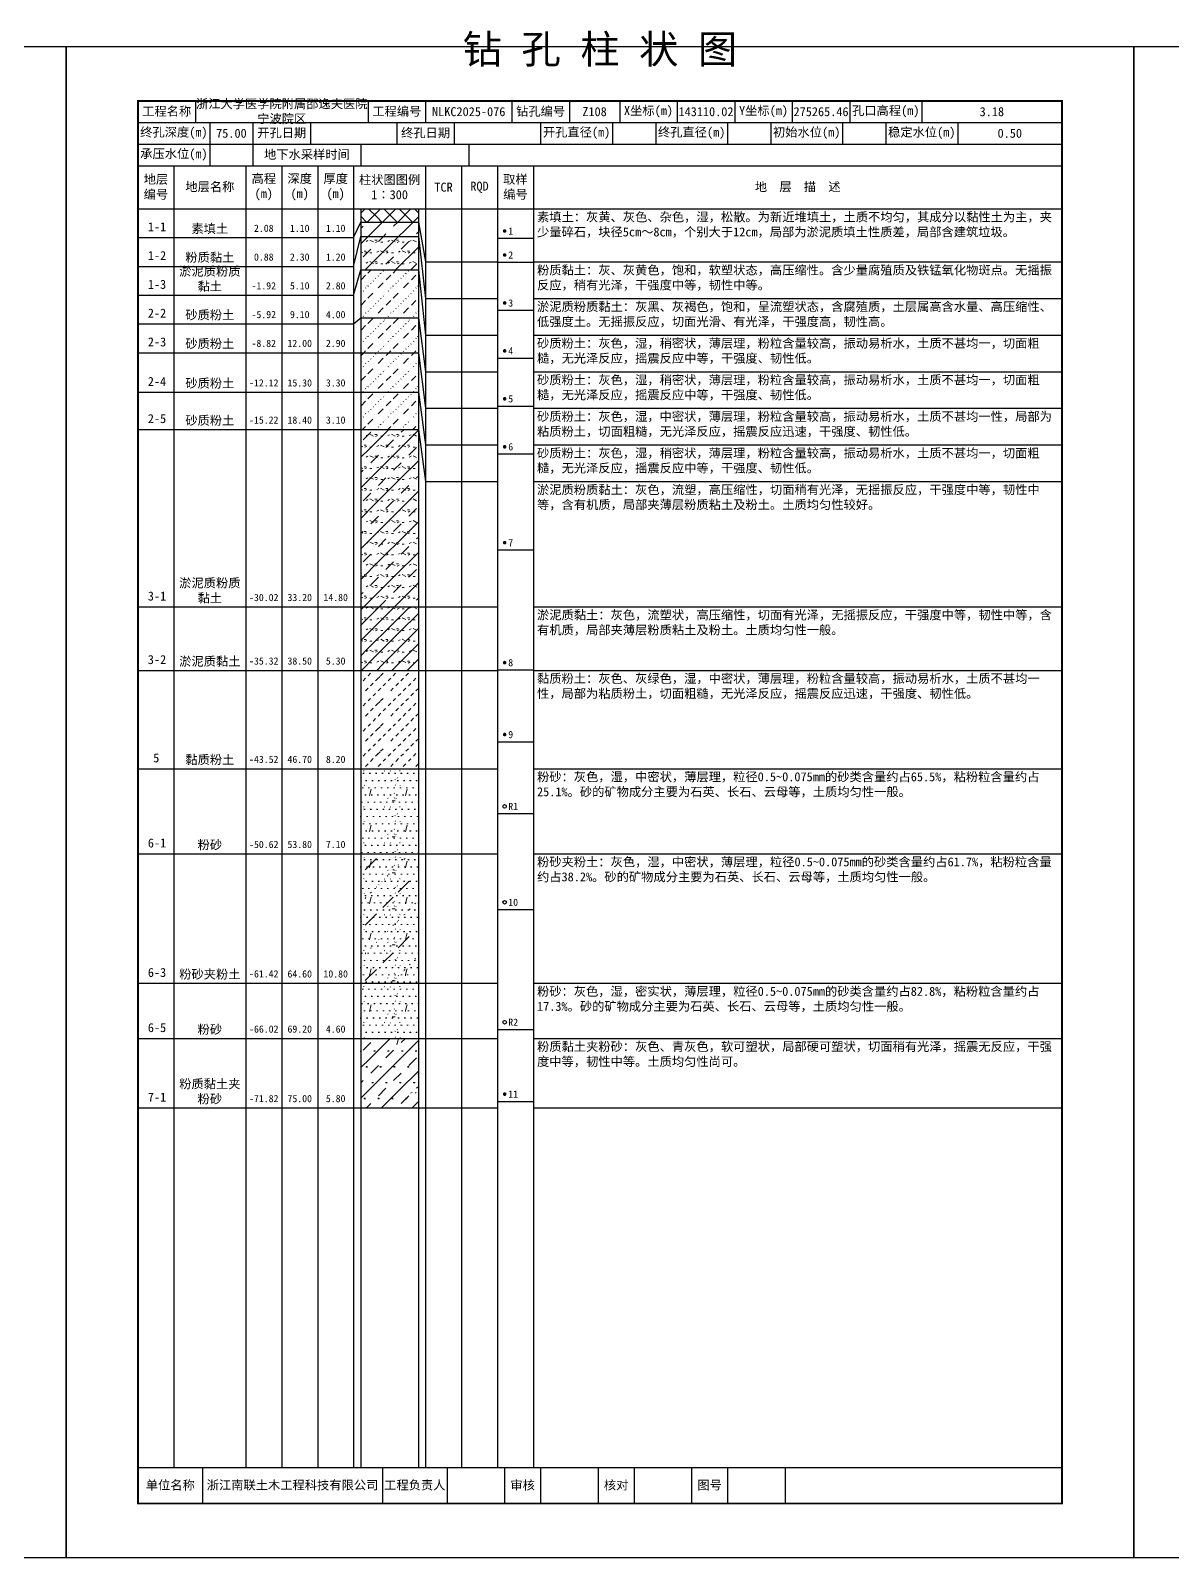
# Model space of a CAD drawing. Extents: x 297 to 65340, y 0 to 425.
# Drawn here: x 64439.1 to 64756.7, y 0 to 424.6 of the extents above; entities that cross this region are included whole.
import ezdxf
from ezdxf.enums import TextEntityAlignment as Align

# ---------------------------------------------------------------- set-up
doc = ezdxf.new("R2010")
doc.units = 0
doc.layers.get('0').update_dxf_attribs({"linetype": 'CONTINUOUS'})
doc.layers.add('FRAME', color=7, linetype='CONTINUOUS')
doc.layers.add('STRATUM', color=7, linetype='CONTINUOUS')
doc.layers.add('HATCH', color=7, linetype='CONTINUOUS', lineweight=13)
doc.styles.add('ST', font='')
doc.styles.get('ST').set_extended_font_data('SimSun')
pattern_1 = [(45, (0, 0), (-4.2426407, 4.2426407), [10, 0]), (45, (1.061, -3.182), (-2.12132034, 6.36396103), [3, -3])]
pattern_2 = [(45, (0, 0), (-4.2426407, 4.2426407), [10, 0]), (45, (1.061, -3.182), (-2.12132034, 6.36396103), [3, -3]), (26.565, (1.0741, -0.2536), (5.99982296, 5.99981224), [0.567, -12.849]), (0, (0.507, -0.2536), (0, 6), [0.567, -5.433]), (26.565, (-1.5813, 0), (5.99982296, 5.99981224), [0.567, -12.849]), (0, (-1.074, 0.2536), (0, 6), [0.567, -5.433]), (153.435, (0.5071, -0.2536), (-5.9998176, -5.36e-06), [1.134, -12.2826]), (26.565, (4.0741, 2.7464), (5.99982296, 5.99981224), [0.567, -12.849]), (0, (3.507, 2.7464), (0, 6), [0.567, -5.433]), (26.565, (1.4187, 3), (5.99982296, 5.99981224), [0.567, -12.849]), (0, (1.926, 3.2536), (0, 6), [0.567, -5.433]), (153.435, (3.5071, 2.7464), (-5.9998176, -5.36e-06), [1.134, -12.2826])]
pattern_3 = [(45.000006, (0, 0), (-7.3e-07, 6.99998237), [1.971956, -7.927535]), (45.000006, (2.813, 2.829), (-7.3e-07, 6.99998237), [1.99367, -7.905828]), (45.000006, (5.0675, 5.082), (-7.3e-07, 6.99998237), [1.813609, -8.085882]), (26.565052, (0, 3.5), (7.00000042, 7.00000017), [0.0965, -15.555976]), (36.869899, (0.7, 4.2), (6.999999835, 7.000000165), [0.197747, -34.802253]), (315.00001, (3.5, 6.976), (6.99998237, 1.22e-06), [0.033054, -9.866441]), (26.565052, (3.5, 0), (7.00000042, 7.00000017), [0.144749, -15.507727]), (26.565052, (4.2, 0.7), (7.00000042, 7.00000017), [0.10528, -15.547196]), (90.000004, (4.55, 1.05), (-7, -5e-07), [0.028767, -6.971233]), (26.565052, (4.9, 1.4), (7.00000042, 7.00000017), [0.091014, -31.213938]), (36.869899, (5.6, 2.1), (6.999999835, 7.000000165), [0.110692, -34.889308]), (45.000002, (6.3, 2.8), (-2.4e-07, 6.99998237), [0.109112, -9.790383]), (315.00001, (6.914, 3.548), (6.99998237, 1.22e-06), [0.033054, -9.866441]), (36.869898, (1.4, 4.9), (6.999999957, 7.000000043), [0.10224, -34.89776]), (53.130103, (2.1, 5.6), (13.999999763, 21.000000158), [0.134384, -34.865616]), (53.130103, (2.8, 6.3), (13.999999763, 21.000000158), [0.126246, -34.873754])]
pattern_4 = [(82.875, (-0.8346, -1.206), (0.00036925, 10.000176442), [0.08929, -80.53371]), (143.13, (-0.7336, -1.2818), (-29.99996427, 20.00005359), [0.12627, -49.87373]), (172.875, (-0.5564, -1.304), (-70.000245666, 9.999660329), [0.17857, -80.44443]), (206.565, (-0.378, -1.2147), (-9.99970493, -9.99968706), [0.19954, -22.16046]), (243.435, (-0.2887, -1.0363), (8.93e-06, -9.999696), [0.19954, -22.16146]), (255.964, (-0.1994, -0.679), (-0.000200045, -9.99950129), [0.36813, -40.86287]), (255.964, (0.1106, 0.561), (-0.000200045, -9.99950129), [1.27838, -39.95262]), (255.964, (0.179, 0.835), (-0.000200045, -9.99950129), [0.28235, -40.94865]), (216.87, (0.3694, 1.0892), (-9.999982136, -10.000017864), [0.12627, -49.87373]), (243.435, (0.2683, 1.0135), (8.93e-06, -9.999696), [0.19954, -22.16146]), (206.565, (0.548, 1.1785), (-9.99970493, -9.99968706), [0.19954, -22.16046]), (172.875, (0.725, 1.1563), (-70.000245666, 9.999660329), [0.17857, -80.44443]), (143.13, (0.826, 1.0806), (-29.99996427, 20.00005359), [0.12627, -49.87373]), (82.875, (0.815, 0.992), (0.00036925, 10.000176442), [0.08929, -80.53371]), (0, (-0.33, 0.34), (0, 10), [0.89286, -9.10714]), (0, (0.025, 0), (1, 2), [0, -1.75]), (0, (0, 0.025), (1, 2), [0, -1.75]), (0, (0, 0), (1, 2), [0, -1.75]), (0, (-0.025, 0), (1, 2), [0, -1.75]), (0, (0, -0.025), (1, 2), [0, -1.75])]

# ---------------------------------------------------------------- blocks, each defined once
blk = doc.blocks.new('SolidCircle')
at = {"const_width": 0.5}
blk.add_lwpolyline([(-0.25, 0, 1), (0.25, 0, 1)], format="xyb", close=True, dxfattribs=at)

msp = doc.modelspace()

# ---------------------------------------------------------------- hatches: boundary and pattern name
at = {"layer": 'HATCH'}
h = msp.add_hatch(dxfattribs=at)
h.set_pattern_fill('STT', color=256, style=0)
h.set_pattern_definition([(45, (0, 0), (-2.12132034, 2.12132034), [10, 0]), (135, (0, 0), (-2.12132034, -2.12132034), [10, 0])])
h.paths.add_polyline_path([(64547, 375), (64531, 375), (64531, 371.33), (64547, 371.33)])
h = msp.add_hatch(dxfattribs=at)
h.set_pattern_fill('FZNT', color=256, style=0)
h.set_pattern_definition(pattern_1)
h.paths.add_polyline_path([(64547, 371.33), (64531, 371.33), (64531, 367.33), (64547, 367.33)])
h = msp.add_hatch(dxfattribs=at)
h.set_pattern_fill('YNFNT', color=256, style=0)
h.set_pattern_definition(pattern_2)
h.paths.add_polyline_path([(64547, 367.33), (64531, 367.33), (64531, 358), (64547, 358)])
h = msp.add_hatch(dxfattribs=at)
h.set_pattern_fill('SZFT', color=256, style=0)
h.set_pattern_definition(pattern_3)
h.paths.add_polyline_path([(64547, 358), (64531, 358), (64531, 344.67), (64547, 344.67)])
h = msp.add_hatch(dxfattribs=at)
h.set_pattern_fill('SZFT', color=256, style=0)
h.set_pattern_definition(pattern_3)
h.paths.add_polyline_path([(64547, 344.67), (64531, 344.67), (64531, 335), (64547, 335)])
h = msp.add_hatch(dxfattribs=at)
h.set_pattern_fill('SZFT', color=256, style=0)
h.set_pattern_definition(pattern_3)
h.paths.add_polyline_path([(64547, 335), (64531, 335), (64531, 324), (64547, 324)])
h = msp.add_hatch(dxfattribs=at)
h.set_pattern_fill('SZFT', color=256, style=0)
h.set_pattern_definition(pattern_3)
h.paths.add_polyline_path([(64547, 324), (64531, 324), (64531, 313.67), (64547, 313.67)])
h = msp.add_hatch(dxfattribs=at)
h.set_pattern_fill('YNFNT', color=256, style=0)
h.set_pattern_definition(pattern_2)
h.paths.add_polyline_path([(64547, 313.67), (64531, 313.67), (64531, 264.33), (64547, 264.33)])
h = msp.add_hatch(dxfattribs=at)
h.set_pattern_fill('YNNT', color=256, style=0)
h.set_pattern_definition([(45, (0, 0), (-2.12132034, 2.12132034), [10, 0]), (26.565, (1.0741, -0.2536), (5.99982296, 5.99981224), [0.567, -12.849]), (0, (0.507, -0.2536), (0, 6), [0.567, -5.433]), (26.565, (-1.5813, 0), (5.99982296, 5.99981224), [0.567, -12.849]), (0, (-1.074, 0.2536), (0, 6), [0.567, -5.433]), (153.435, (0.5071, -0.2536), (-5.9998176, -5.36e-06), [1.134, -12.2826]), (26.565, (4.0741, 2.7464), (5.99982296, 5.99981224), [0.567, -12.849]), (0, (3.507, 2.7464), (0, 6), [0.567, -5.433]), (26.565, (1.4187, 3), (5.99982296, 5.99981224), [0.567, -12.849]), (0, (1.926, 3.2536), (0, 6), [0.567, -5.433]), (153.435, (3.5071, 2.7464), (-5.9998176, -5.36e-06), [1.134, -12.2826])])
h.paths.add_polyline_path([(64547, 264.33), (64531, 264.33), (64531, 246.67), (64547, 246.67)])
h = msp.add_hatch(dxfattribs=at)
h.set_pattern_fill('NZFT', color=256, style=0)
h.set_pattern_definition([(45.000005, (0, 0), (-6e-07, 6.99998237), [0.947297, -8.952198]), (45.000005, (1.4, 1.4), (-6e-07, 6.99998237), [0.986898, -8.912597]), (45.000005, (2.8, 2.8), (-6e-07, 6.99998237), [1.060182, -8.839313]), (45.000005, (4.2, 4.2), (-6e-07, 6.99998237), [0.949178, -8.950318]), (45.000005, (5.6, 5.6), (-6e-07, 6.99998237), [1.036501, -8.862994]), (45.000005, (3.5, 0), (-6e-07, 6.99998237), [1.013348, -8.886147]), (45.000005, (4.9, 1.4), (-6e-07, 6.99998237), [1.078956, -12.120371]), (45.000005, (6.3, 2.8), (-6e-07, 6.99998237), [0.998824, -8.900671]), (45.000003, (0.7, 4.2), (-3.7e-07, 6.99998237), [1.05533, -8.844165]), (45.000003, (2.1, 5.6), (-3.7e-07, 6.99998237), [1.036501, -8.862994])])
h.paths.add_polyline_path([(64547, 246.67), (64531, 246.67), (64531, 219.33), (64547, 219.33)])
h = msp.add_hatch(dxfattribs=at)
h.set_pattern_fill('FS', color=256, style=0)
h.set_pattern_definition(pattern_4)
h.paths.add_polyline_path([(64547, 219.33), (64531, 219.33), (64531, 195.67), (64547, 195.67)])
h = msp.add_hatch(dxfattribs=at)
h.set_pattern_fill('FS', color=256, style=0)
h.set_pattern_definition(pattern_4)
h.paths.add_polyline_path([(64547, 195.67), (64531, 195.67), (64531, 159.67), (64547, 159.67)])
h = msp.add_hatch(dxfattribs=at)
h.set_pattern_fill('SZFT', color=256, scale=2.2, style=0)
h.set_pattern_definition([(45.000006, (0, 0), (-1.6e-06, 15.3999612), [4.3383032, -17.440577]), (45.000006, (6.188, 6.223), (-1.6e-06, 15.3999612), [4.386074, -17.3928216]), (45.000006, (11.148, 11.181), (-1.6e-06, 15.3999612), [3.9899398, -17.7889404]), (26.565052, (0, 7.7), (15.4000009, 15.4000004), [0.2123, -34.2231472]), (36.869899, (1.54, 9.24), (15.39999964, 15.40000036), [0.4350434, -76.5649566]), (315.00001, (7.7, 15.347), (15.3999612, 2.7e-06), [0.0727188, -21.7061702]), (26.565052, (7.7, 0), (15.4000009, 15.4000004), [0.3184478, -34.1169994]), (26.565052, (9.24, 1.54), (15.4000009, 15.4000004), [0.231616, -34.2038312]), (90.000004, (10.01, 2.31), (-15.4, -1e-06), [0.0632874, -15.3367126]), (26.565052, (10.78, 3.08), (15.4000009, 15.4000004), [0.200231, -68.6706636]), (36.869899, (12.32, 4.62), (15.39999964, 15.40000036), [0.2435224, -76.7564776]), (45.000002, (13.86, 6.16), (-5e-07, 15.3999612), [0.2400464, -21.5388426]), (315.00001, (15.211, 7.805), (15.3999612, 2.7e-06), [0.0727188, -21.7061702]), (36.869898, (3.08, 10.78), (15.3999999, 15.4000001), [0.224928, -76.775072]), (53.130103, (4.62, 12.32), (30.79999948, 46.20000035), [0.2956448, -76.7043552]), (53.130103, (6.16, 13.86), (30.79999948, 46.20000035), [0.2777412, -76.7222588])])
h.paths.add_polyline_path([(64547, 195.67), (64531, 195.67), (64531, 159.67), (64547, 159.67)])
h = msp.add_hatch(dxfattribs=at)
h.set_pattern_fill('FS', color=256, style=0)
h.set_pattern_definition(pattern_4)
h.paths.add_polyline_path([(64547, 159.67), (64531, 159.67), (64531, 144.33), (64547, 144.33)])
h = msp.add_hatch(dxfattribs=at)
h.set_pattern_fill('FZNT', color=256, style=0)
h.set_pattern_definition(pattern_1)
h.paths.add_polyline_path([(64547, 144.33), (64531, 144.33), (64531, 125), (64547, 125)])
h = msp.add_hatch(dxfattribs=at)
h.set_pattern_fill('FS', color=256, scale=2.2, style=0)
h.set_pattern_definition([(82.875, (-1.8361, -2.6533), (0.00081235, 22.00038817), [0.196438, -177.174162]), (143.13, (-1.614, -2.82), (-65.9999214, 44.0001179), [0.277794, -109.722206]), (172.875, (-1.224, -2.8687), (-154.00054047, 21.99925272), [0.392854, -176.977746]), (206.565, (-0.831, -2.672), (-21.9993508, -21.9993115), [0.438988, -48.753012]), (243.435, (-0.635, -2.28), (1.96e-05, -21.9993312), [0.438988, -48.755212]), (255.964, (-0.4387, -1.494), (-0.0004401, -21.99890283), [0.809886, -89.898314]), (255.964, (0.2434, 1.2344), (-0.0004401, -21.99890283), [2.812436, -87.895764]), (255.964, (0.394, 1.837), (-0.0004401, -21.99890283), [0.62117, -90.08703]), (216.87, (0.8126, 2.3963), (-21.9999607, -22.0000393), [0.277794, -109.722206]), (243.435, (0.59, 2.23), (1.96e-05, -21.9993312), [0.438988, -48.755212]), (206.565, (1.205, 2.593), (-21.9993508, -21.9993115), [0.438988, -48.753012]), (172.875, (1.595, 2.544), (-154.00054047, 21.99925272), [0.392854, -176.977746]), (143.13, (1.8173, 2.3772), (-65.9999214, 44.0001179), [0.277794, -109.722206]), (82.875, (1.793, 2.1823), (0.00081235, 22.00038817), [0.196438, -177.174162]), (0, (-0.725, 0.748), (0, 22), [1.964292, -20.035708]), (0, (0.055, 0), (2.2, 4.4), [0, -3.85]), (0, (0, 0.055), (2.2, 4.4), [0, -3.85]), (0, (0, 0), (2.2, 4.4), [0, -3.85]), (0, (-0.055, 0), (2.2, 4.4), [0, -3.85]), (0, (0, -0.055), (2.2, 4.4), [0, -3.85])])
h.paths.add_polyline_path([(64547, 144.33), (64531, 144.33), (64531, 125), (64547, 125)])

# ---------------------------------------------------------------- linework, layer by layer
at = {"layer": 'FRAME', "color": 245, "linetype": 'Continuous'}
for points in [[(64152, 0), (64449, 0), (64449, 420), (64152, 420)], [(64449, 0), (64746, 0), (64746, 420), (64449, 420)], [(64746, 0), (65043, 0), (65043, 420), (64746, 420)]]:
    msp.add_lwpolyline(points, close=True, dxfattribs=at)
at = {"layer": 'FRAME', "linetype": 'Continuous', "const_width": 0.5}
msp.add_lwpolyline([(64469, 15), (64726, 15), (64726, 405), (64469, 405)], close=True, dxfattribs=at)
at = {"layer": 'FRAME', "color": 0, "linetype": 'Continuous'}
for points in [[(64485, 405), (64485, 399)], [(64533, 405), (64533, 399)], [(64549, 405), (64549, 399)], [(64573, 405), (64573, 399)], [(64589, 405), (64589, 399)], [(64603, 405), (64603, 399)], [(64619, 405), (64619, 399)], [(64635, 405), (64635, 399)], [(64651, 405), (64651, 399)], [(64667, 405), (64667, 399)], [(64687, 405), (64687, 399)], [(64726, 405), (64726, 399)], [(64469, 399), (64726, 399)], [(64489, 399), (64489, 393)], [(64501, 399), (64501, 393)], [(64517, 399), (64517, 393)], [(64541, 399), (64541, 393)], [(64557, 399), (64557, 393)], [(64581, 399), (64581, 393)], [(64601, 399), (64601, 393)], [(64613, 399), (64613, 393)], [(64633, 399), (64633, 393)], [(64645, 399), (64645, 393)], [(64665, 399), (64665, 393)], [(64677, 399), (64677, 393)], [(64697, 399), (64697, 393)], [(64726, 399), (64726, 393)], [(64469, 393), (64726, 393)], [(64489, 393), (64489, 387)], [(64501, 393), (64501, 387)], [(64531, 393), (64531, 387)], [(64561, 393), (64561, 387)], [(64469, 387), (64726, 387)], [(64479, 387), (64479, 25)], [(64499, 387), (64499, 25)], [(64509, 387), (64509, 25)], [(64519, 387), (64519, 25)], [(64529, 387), (64529, 25)], [(64549, 387), (64549, 25)], [(64559, 387), (64559, 25)], [(64569, 387), (64569, 25)], [(64579, 387), (64579, 25)], [(64726, 387), (64726, 25)], [(64469, 375), (64726, 375)], [(64531, 375), (64531, 25)], [(64547, 375), (64547, 25)], [(64469, 25), (64726, 25)], [(64487, 25), (64487, 15)], [(64537, 25), (64537, 15)], [(64555, 25), (64555, 15)], [(64571, 25), (64571, 15)], [(64581, 25), (64581, 15)], [(64597, 25), (64597, 15)], [(64607, 25), (64607, 15)], [(64623, 25), (64623, 15)], [(64633, 25), (64633, 15)], [(64649, 25), (64649, 15)]]:
    msp.add_lwpolyline(points, dxfattribs=at)
at = {"layer": 'STRATUM', "linetype": 'Continuous'}
for points in [[(64529, 367), (64531, 371.33), (64547, 371.33), (64549, 360.23)], [(64469, 367), (64479, 367)], [(64479, 367), (64499, 367)], [(64499, 367), (64509, 367)], [(64509, 367), (64519, 367)], [(64519, 367), (64529, 367)], [(64529, 359), (64531, 367.33), (64547, 367.33), (64549, 350.06)], [(64569, 366.83), (64579, 366.83)], [(64469, 359), (64479, 359)], [(64479, 359), (64499, 359)], [(64499, 359), (64509, 359)], [(64509, 359), (64519, 359)], [(64519, 359), (64529, 359)], [(64529, 351), (64531, 358), (64547, 358), (64549, 339.88)], [(64549, 360.23), (64559, 360.23)], [(64559, 360.23), (64569, 360.23)], [(64569, 360.17), (64579, 360.17)], [(64579, 360.23), (64726, 360.23)], [(64469, 351), (64479, 351)], [(64479, 351), (64499, 351)], [(64499, 351), (64509, 351)], [(64509, 351), (64519, 351)], [(64519, 351), (64529, 351)], [(64549, 350.06), (64559, 350.06)], [(64559, 350.06), (64569, 350.06)], [(64579, 350.06), (64726, 350.06)], [(64529, 343), (64531, 344.67), (64547, 344.67), (64549, 329.7)], [(64569, 346.83), (64579, 346.83)], [(64469, 343), (64479, 343)], [(64479, 343), (64499, 343)], [(64499, 343), (64509, 343)], [(64509, 343), (64519, 343)], [(64519, 343), (64529, 343)], [(64549, 339.88), (64559, 339.88)], [(64559, 339.88), (64569, 339.88)], [(64579, 339.88), (64726, 339.88)], [(64469, 335), (64479, 335)], [(64479, 335), (64499, 335)], [(64499, 335), (64509, 335)], [(64509, 335), (64519, 335)], [(64519, 335), (64529, 335)], [(64529, 335), (64531, 335), (64547, 335), (64549, 319.53)], [(64569, 333.5), (64579, 333.5)], [(64549, 329.7), (64559, 329.7)], [(64559, 329.7), (64569, 329.7)], [(64579, 329.7), (64726, 329.7)], [(64469, 324), (64479, 324)], [(64479, 324), (64499, 324)], [(64499, 324), (64509, 324)], [(64509, 324), (64519, 324)], [(64519, 324), (64529, 324)], [(64529, 324), (64531, 324), (64547, 324), (64549, 309.35)], [(64549, 319.53), (64559, 319.53)], [(64559, 319.53), (64569, 319.53)], [(64569, 320.17), (64579, 320.17)], [(64579, 319.53), (64726, 319.53)], [(64469, 313.67), (64479, 313.67)], [(64479, 313.67), (64499, 313.67)], [(64499, 313.67), (64509, 313.67)], [(64509, 313.67), (64519, 313.67)], [(64519, 313.67), (64529, 313.67)], [(64529, 313.67), (64531, 313.67), (64547, 313.67), (64549, 299.17)], [(64549, 309.35), (64559, 309.35)], [(64559, 309.35), (64569, 309.35)], [(64569, 306.83), (64579, 306.83)], [(64579, 309.35), (64726, 309.35)], [(64549, 299.17), (64559, 299.17)], [(64559, 299.17), (64569, 299.17)], [(64579, 299.17), (64726, 299.17)], [(64569, 280.17), (64579, 280.17)], [(64469, 264.33), (64479, 264.33)], [(64479, 264.33), (64499, 264.33)], [(64499, 264.33), (64509, 264.33)], [(64509, 264.33), (64519, 264.33)], [(64519, 264.33), (64529, 264.33)], [(64529, 264.33), (64531, 264.33), (64547, 264.33), (64549, 264.33)], [(64549, 264.33), (64559, 264.33)], [(64559, 264.33), (64569, 264.33)], [(64579, 264.33), (64726, 264.33)], [(64469, 246.67), (64479, 246.67)], [(64479, 246.67), (64499, 246.67)], [(64499, 246.67), (64509, 246.67)], [(64509, 246.67), (64519, 246.67)], [(64519, 246.67), (64529, 246.67)], [(64529, 246.67), (64531, 246.67), (64547, 246.67), (64549, 246.67)], [(64549, 246.67), (64559, 246.67)], [(64559, 246.67), (64569, 246.67)], [(64569, 246.83), (64579, 246.83)], [(64579, 246.67), (64726, 246.67)], [(64569, 226.83), (64579, 226.83)], [(64469, 219.33), (64479, 219.33)], [(64479, 219.33), (64499, 219.33)], [(64499, 219.33), (64509, 219.33)], [(64509, 219.33), (64519, 219.33)], [(64519, 219.33), (64529, 219.33)], [(64529, 219.33), (64531, 219.33), (64547, 219.33), (64549, 219.33)], [(64549, 219.33), (64559, 219.33)], [(64559, 219.33), (64569, 219.33)], [(64579, 219.33), (64726, 219.33)], [(64569, 206.83), (64579, 206.83)], [(64469, 195.67), (64479, 195.67)], [(64479, 195.67), (64499, 195.67)], [(64499, 195.67), (64509, 195.67)], [(64509, 195.67), (64519, 195.67)], [(64519, 195.67), (64529, 195.67)], [(64529, 195.67), (64531, 195.67), (64547, 195.67), (64549, 195.67)], [(64549, 195.67), (64559, 195.67)], [(64559, 195.67), (64569, 195.67)], [(64579, 195.67), (64726, 195.67)], [(64569, 180.17), (64579, 180.17)], [(64469, 159.67), (64479, 159.67)], [(64479, 159.67), (64499, 159.67)], [(64499, 159.67), (64509, 159.67)], [(64509, 159.67), (64519, 159.67)], [(64519, 159.67), (64529, 159.67)], [(64529, 159.67), (64531, 159.67), (64547, 159.67), (64549, 159.67)], [(64549, 159.67), (64559, 159.67)], [(64559, 159.67), (64569, 159.67)], [(64579, 159.67), (64726, 159.67)], [(64569, 146.83), (64579, 146.83)], [(64469, 144.33), (64479, 144.33)], [(64479, 144.33), (64499, 144.33)], [(64499, 144.33), (64509, 144.33)], [(64509, 144.33), (64519, 144.33)], [(64519, 144.33), (64529, 144.33)], [(64529, 144.33), (64531, 144.33), (64547, 144.33), (64549, 144.33)], [(64549, 144.33), (64559, 144.33)], [(64559, 144.33), (64569, 144.33)], [(64579, 144.33), (64726, 144.33)], [(64469, 125), (64479, 125)], [(64479, 125), (64499, 125)], [(64499, 125), (64509, 125)], [(64509, 125), (64519, 125)], [(64519, 125), (64529, 125)], [(64529, 125), (64531, 125), (64547, 125), (64549, 125)], [(64549, 125), (64559, 125)], [(64559, 125), (64569, 125)], [(64569, 126.83), (64579, 126.83)], [(64579, 125), (64726, 125)]]:
    msp.add_lwpolyline(points, dxfattribs=at)
at = {"layer": 'STRATUM'}
for centre in [(64571, 208.83), (64571, 182.17), (64571, 148.83)]:
    msp.add_circle(centre, 0.5, dxfattribs=at)

# ---------------------------------------------------------------- block references
for p in [(64571, 368.83), (64571, 362.17), (64571, 348.83), (64571, 335.5), (64571, 322.17), (64571, 308.83), (64571, 282.17), (64571, 248.83), (64571, 228.83), (64571, 128.83)]:
    msp.add_blockref('SolidCircle', p, dxfattribs=at)

# ---------------------------------------------------------------- texts
at = {"layer": 'FRAME', "style": 'ST'}
msp.add_text('钻 孔 柱 状 图', height=8, dxfattribs=at).set_placement((64597.5, 413), align=Align.BOTTOM_CENTER)
at = {"layer": 'FRAME', "char_height": 2.5, "attachment_point": 5, "style": 'ST'}
for s, insert, width in [('工程名称', (64477, 402), 16), ('浙江大学医学院附属邵逸夫医院宁波院区', (64509, 402), 48), ('工程编号', (64541, 402), 16), ('钻孔编号', (64581, 402), 16), ('X坐标(m)', (64611, 402), 16), ('Y坐标(m)', (64643, 402), 16), ('孔口高程(m)', (64677, 402), 20), ('NLKC2025-076', (64561, 402), 24), ('Z108', (64596, 402), 14), ('143110.02', (64627, 402), 16), ('275265.46', (64659, 402), 16), ('3.18', (64706.5, 402), 39), ('终孔深度(m)', (64479, 396), 20), ('75.00', (64495, 396), 12), ('开孔日期', (64509, 396), 16), ('终孔日期', (64549, 396), 16), ('开孔直径(m)', (64591, 396), 20), ('终孔直径(m)', (64623, 396), 20), ('初始水位(m)', (64655, 396), 20), ('稳定水位(m)', (64687, 396), 20), ('0.50', (64711.5, 396), 29), ('承压水位(m)', (64479, 390), 20), ('地下水采样时间', (64516, 390), 30), ('地层编号', (64474, 381), 10), ('地层名称', (64489, 381), 20), ('高程\\P(m)', (64504, 381), 10), ('深度\\P(m)', (64514, 381), 10), ('厚度\\P(m)', (64524, 381), 10), ('柱状图图例\\P1∶300', (64539, 381), 20), ('TCR', (64554, 381), 10), ('RQD', (64564, 381), 10), ('取样编号', (64574, 381), 10), ('地  层  描  述', (64652.5, 381), 147), ('单位名称', (64478, 20), 18), ('浙江南联土木工程科技有限公司', (64512, 20), 50), ('工程负责人', (64546, 20), 18), ('审核', (64576, 20), 10), ('核对', (64602, 20), 10), ('图号', (64628, 20), 10)]:
    msp.add_mtext(s, dxfattribs=dict(at, insert=insert, width=width))
at = {"layer": 'STRATUM', "style": 'ST'}
for s, height, p in [('1-1', 2.5, (64471.75, 370)), ('1', 2, (64572, 368.83)), ('1-2', 2.5, (64471.75, 362)), ('2', 2, (64572, 362.17)), ('1-3', 2.5, (64471.75, 354)), ('3', 2, (64572, 348.83)), ('2-2', 2.5, (64471.75, 346)), ('2-3', 2.5, (64471.75, 338)), ('4', 2, (64572, 335.5)), ('2-4', 2.5, (64471.75, 327)), ('5', 2, (64572, 322.17)), ('2-5', 2.5, (64471.75, 316.67)), ('6', 2, (64572, 308.83)), ('7', 2, (64572, 282.17)), ('3-1', 2.5, (64471.75, 267.33)), ('3-2', 2.5, (64471.75, 249.67)), ('8', 2, (64572, 248.83)), ('9', 2, (64572, 228.83)), ('5', 2.5, (64473.25, 222.33)), ('R1', 2, (64572, 208.83)), ('6-1', 2.5, (64471.75, 198.67)), ('10', 2, (64572, 182.17)), ('6-3', 2.5, (64471.75, 162.67)), ('R2', 2, (64572, 148.83)), ('6-5', 2.5, (64471.75, 147.33)), ('7-1', 2.5, (64471.75, 128)), ('11', 2, (64572, 128.83))]:
    msp.add_text(s, height=height, dxfattribs=at).set_placement(p, align=Align.MIDDLE_LEFT)
for s, p in [('2.08', (64504, 368)), ('1.10', (64514, 368)), ('1.10', (64524, 368)), ('0.88', (64504, 360)), ('2.30', (64514, 360)), ('1.20', (64524, 360)), ('-1.92', (64504, 352)), ('5.10', (64514, 352)), ('2.80', (64524, 352)), ('-5.92', (64504, 344)), ('9.10', (64514, 344)), ('4.00', (64524, 344)), ('-8.82', (64504, 336)), ('12.00', (64514, 336)), ('2.90', (64524, 336)), ('-12.12', (64504, 325)), ('15.30', (64514, 325)), ('3.30', (64524, 325)), ('-15.22', (64504, 314.67)), ('18.40', (64514, 314.67)), ('3.10', (64524, 314.67)), ('-30.02', (64504, 265.33)), ('33.20', (64514, 265.33)), ('14.80', (64524, 265.33)), ('-35.32', (64504, 247.67)), ('38.50', (64514, 247.67)), ('5.30', (64524, 247.67)), ('-43.52', (64504, 220.33)), ('46.70', (64514, 220.33)), ('8.20', (64524, 220.33)), ('-50.62', (64504, 196.67)), ('53.80', (64514, 196.67)), ('7.10', (64524, 196.67)), ('-61.42', (64504, 160.67)), ('64.60', (64514, 160.67)), ('10.80', (64524, 160.67)), ('-66.02', (64504, 145.33)), ('69.20', (64514, 145.33)), ('4.60', (64524, 145.33)), ('-71.82', (64504, 126)), ('75.00', (64514, 126)), ('5.80', (64524, 126))]:
    msp.add_text(s, height=2, dxfattribs=at).set_placement(p, align=Align.BOTTOM_CENTER)
at = {"layer": 'STRATUM', "char_height": 2.5, "style": 'ST'}
for s, insert, width, attachment_point in [('素填土：灰黄、灰色、杂色，湿，松散。为新近堆填土，土质不均匀，其成分以黏性土为主，夹少量碎石，块径5cm～8cm，个别大于12cm，局部为淤泥质填土性质差，局部含建筑垃圾。', (64580, 374), 146, 1), ('素填土', (64489, 368), 20, 8), ('粉质黏土', (64489, 360), 20, 8), ('淤泥质粉质黏土', (64489, 352), 20, 8), ('粉质黏土：灰、灰黄色，饱和，软塑状态，高压缩性。含少量腐殖质及铁锰氧化物斑点。无摇振反应，稍有光泽，干强度中等，韧性中等。', (64580, 359.23), 146, 1), ('淤泥质粉质黏土：灰黑、灰褐色，饱和，呈流塑状态，含腐殖质，土层属高含水量、高压缩性、低强度土。无摇振反应，切面光滑、有光泽，干强度高，韧性高。', (64580, 349.06), 146, 1), ('砂质粉土', (64489, 344), 20, 8), ('砂质粉土', (64489, 336), 20, 8), ('砂质粉土：灰色，湿，稍密状，薄层理，粉粒含量较高，振动易析水，土质不甚均一，切面粗糙，无光泽反应，摇震反应中等，干强度、韧性低。', (64580, 338.88), 146, 1), ('砂质粉土', (64489, 325), 20, 8), ('砂质粉土：灰色，湿，稍密状，薄层理，粉粒含量较高，振动易析水，土质不甚均一，切面粗糙，无光泽反应，摇震反应中等，干强度、韧性低。', (64580, 328.7), 146, 1), ('砂质粉土：灰色，湿，中密状，薄层理，粉粒含量较高，振动易析水，土质不甚均一性，局部为粘质粉土，切面粗糙，无光泽反应，摇震反应迅速，干强度、韧性低。', (64580, 318.53), 146, 1), ('砂质粉土', (64489, 314.67), 20, 8), ('砂质粉土：灰色，湿，稍密状，薄层理，粉粒含量较高，振动易析水，土质不甚均一，切面粗糙，无光泽反应，摇震反应中等，干强度、韧性低。', (64580, 308.35), 146, 1), ('淤泥质粉质黏土：灰色，流塑，高压缩性，切面稍有光泽，无摇振反应，干强度中等，韧性中等，含有机质，局部夹薄层粉质粘土及粉土。土质均匀性较好。', (64580, 298.17), 146, 1), ('淤泥质粉质黏土', (64489, 265.33), 20, 8), ('淤泥质黏土：灰色，流塑状，高压缩性，切面有光泽，无摇振反应，干强度中等，韧性中等，含有机质，局部夹薄层粉质粘土及粉土。土质均匀性一般。', (64580, 263.33), 146, 1), ('淤泥质黏土', (64489, 247.67), 20, 8), ('黏质粉土：灰色、灰绿色，湿，中密状，薄层理，粉粒含量较高，振动易析水，土质不甚均一性，局部为粘质粉土，切面粗糙，无光泽反应，摇震反应迅速，干强度、韧性低。', (64580, 245.67), 146, 1), ('黏质粉土', (64489, 220.33), 20, 8), ('粉砂：灰色，湿，中密状，薄层理，粒径0.5~0.075mm的砂类含量约占65.5%，粘粉粒含量约占25.1%。砂的矿物成分主要为石英、长石、云母等，土质均匀性一般。', (64580, 218.33), 146, 1), ('粉砂', (64489, 196.67), 20, 8), ('粉砂夹粉土：灰色，湿，中密状，薄层理，粒径0.5~0.075mm的砂类含量约占61.7%，粘粉粒含量约占38.2%。砂的矿物成分主要为石英、长石、云母等，土质均匀性一般。', (64580, 194.67), 146, 1), ('粉砂夹粉土', (64489, 160.67), 20, 8), ('粉砂：灰色，湿，密实状，薄层理，粒径0.5~0.075mm的砂类含量约占82.8%，粘粉粒含量约占17.3%。砂的矿物成分主要为石英、长石、云母等，土质均匀性一般。', (64580, 158.67), 146, 1), ('粉砂', (64489, 145.33), 20, 8), ('粉质黏土夹粉砂：灰色、青灰色，软可塑状，局部硬可塑状，切面稍有光泽，摇震无反应，干强度中等，韧性中等。土质均匀性尚可。', (64580, 143.33), 146, 1), ('粉质黏土夹粉砂', (64489, 126), 20, 8)]:
    msp.add_mtext(s, dxfattribs=dict(at, insert=insert, width=width, attachment_point=attachment_point))

doc.saveas('drawing.dxf')
